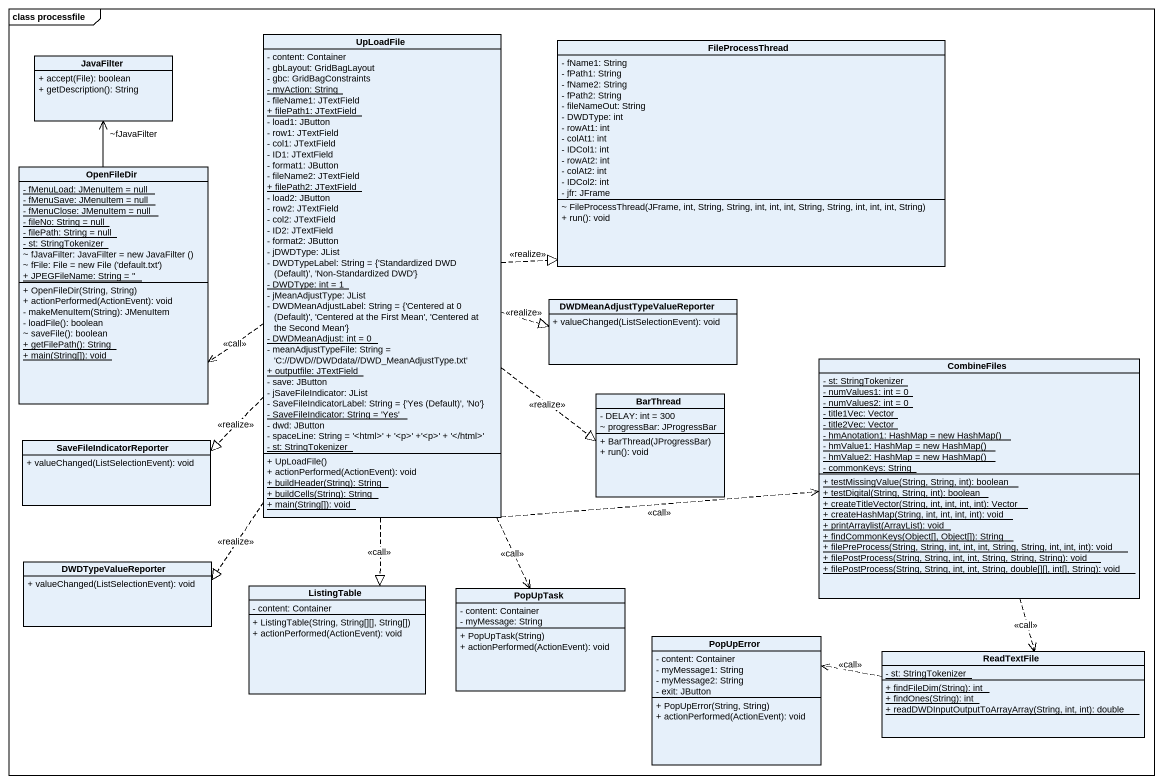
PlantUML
@startuml
mainframe class processfile
hide circle
hide empty members
skinparam classAttributeIconSize 0
class JavaFilter {
  + accept(File): boolean
  + getDescription(): String
}
class UpLoadFile {
  - content: Container
  - gbLayout: GridBagLayout
  - gbc: GridBagConstraints
  {static} - myAction: String
  - fileName1: JTextField
  {static} + filePath1: JTextField
  - load1: JButton
  - row1: JTextField
  - col1: JTextField
  - ID1: JTextField
  - format1: JButton
  - fileName2: JTextField
  {static} + filePath2: JTextField
  - load2: JButton
  - row2: JTextField
  - col2: JTextField
  - ID2: JTextField
  - format2: JButton
  - jDWDType: JList
  {field} - DWDTypeLabel: String = {'Standardized DWD (Default)', 'Non-Standardized DWD'}
  {static} - DWDType: int = 1
  - jMeanAdjustType: JList
  {field} - DWDMeanAdjustLabel: String = {'Centered at 0 (Default)', 'Centered at the First Mean', 'Centered at the Second Mean'}
  {static} - DWDMeanAdjust: int = 0
  - meanAdjustTypeFile: String = 'C:~//DWD~//DWDdata~//DWD_MeanAdjustType.txt'
  {static} + outputfile: JTextField
  - save: JButton
  - jSaveFileIndicator: JList
  {field} - SaveFileIndicatorLabel: String = {'Yes (Default)', 'No'}
  {static} - SaveFileIndicator: String = 'Yes'
  - dwd: JButton
  - spaceLine: String = '<html>' + '<p>' +'<p>' + '</html>'
  {static} - st: StringTokenizer
  + UpLoadFile()
  + actionPerformed(ActionEvent): void
  {static} + buildHeader(String): String
  {static} + buildCells(String): String
  {static} + main(String[]): void
}
class FileProcessThread {
  - fName1: String
  - fPath1: String
  - fName2: String
  - fPath2: String
  - fileNameOut: String
  - DWDType: int
  - rowAt1: int
  - colAt1: int
  - IDCol1: int
  - rowAt2: int
  - colAt2: int
  - IDCol2: int
  - jfr: JFrame
  ~ FileProcessThread(JFrame, int, String, String, int, int, int, String, String, int, int, int, String)
  + run(): void
}
class OpenFileDir {
  {static} - fMenuLoad: JMenuItem = null
  {static} - fMenuSave: JMenuItem = null
  {static} - fMenuClose: JMenuItem = null
  {static} - fileNo: String = null
  {static} - filePath: String = null
  {static} - st: StringTokenizer
  {field} ~ fJavaFilter: JavaFilter = new JavaFilter ()
  {field} ~ fFile: File = new File ('default.txt')
  {static} + JPEGFileName: String = ''
  + OpenFileDir(String, String)
  + actionPerformed(ActionEvent): void
  - makeMenuItem(String): JMenuItem
  - loadFile(): boolean
  ~ saveFile(): boolean
  {static} + getFilePath(): String
  {static} + main(String[]): void
}
class "DWDMeanAdjustTypeValueReporter" as DWDMeanAdjustTypeValueReport {
  + valueChanged(ListSelectionEvent): void
}
class CombineFiles {
  {static} - st: StringTokenizer
  {static} - numValues1: int = 0
  {static} - numValues2: int = 0
  {static} - title1Vec: Vector
  {static} - title2Vec: Vector
  {static} {field} - hmAnotation1: HashMap = new HashMap()
  {static} {field} - hmValue1: HashMap = new HashMap()
  {static} {field} - hmValue2: HashMap = new HashMap()
  {static} - commonKeys: String
  {static} + testMissingValue(String, String, int): boolean
  {static} + testDigital(String, String, int): boolean
  {static} + createTitleVector(String, int, int, int, int): Vector
  {static} + createHashMap(String, int, int, int, int): void
  {static} + printArraylist(ArrayList): void
  {static} + findCommonKeys(Object[], Object[]): String
  {static} + filePreProcess(String, String, int, int, int, String, String, int, int, int): void
  {static} + filePostProcess(String, String, int, int, String, String, String): void
  {static} + filePostProcess(String, String, int, int, String, double[][], int[], String): void
}
class BarThread {
  - DELAY: int = 300
  ~ progressBar: JProgressBar
  + BarThread(JProgressBar)
  + run(): void
}
class SaveFileIndicatorReporter {
  + valueChanged(ListSelectionEvent): void
}
class DWDTypeValueReporter {
  + valueChanged(ListSelectionEvent): void
}
class ListingTable {
  - content: Container
  + ListingTable(String, String[][], String[])
  + actionPerformed(ActionEvent): void
}
class PopUpTask {
  - content: Container
  - myMessage: String
  + PopUpTask(String)
  + actionPerformed(ActionEvent): void
}
class PopUpError {
  - content: Container
  - myMessage1: String
  - myMessage2: String
  - exit: JButton
  + PopUpError(String, String)
  + actionPerformed(ActionEvent): void
}
class ReadTextFile {
  {static} - st: StringTokenizer
  {static} + findFileDim(String): int
  {static} + findOnes(String): int
  {static} + readDWDInputOutputToArrayArray(String, int, int): double
}
UpLoadFile .right.|> FileProcessThread : <<realize>>
UpLoadFile .left.> OpenFileDir : <<call>>
UpLoadFile .right.|> DWDMeanAdjustTypeValueReport : <<realize>>
UpLoadFile .right.> CombineFiles : <<call>>
UpLoadFile ..|> BarThread : <<realize>>
UpLoadFile ..|> SaveFileIndicatorReporter : <<realize>>
UpLoadFile ..|> DWDTypeValueReporter : <<realize>>
UpLoadFile ..|> ListingTable : <<call>>
UpLoadFile ..> PopUpTask : <<call>>
OpenFileDir -up-> "~fJavaFilter" JavaFilter
CombineFiles ..> ReadTextFile : <<call>>
ReadTextFile .left.> PopUpError : <<call>>
@enduml
